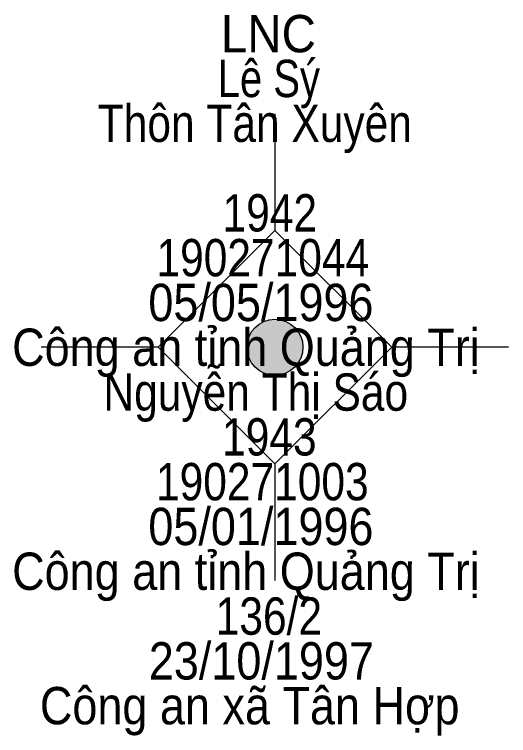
# Model space of a CAD drawing. Header units: metres. Extents: x 550999 to 552168, y 1840994 to 1841978.
# Drawn here: x 551570.26 to 551575.55, y 1841239.3 to 1841247.03 of the extents above; entities that cross this region are included whole.
import ezdxf
from ezdxf.enums import TextEntityAlignment as Align

# ---------------------------------------------------------------- set-up
doc = ezdxf.new("R2010")
doc.units = ezdxf.units.M
doc.header["$LTSCALE"] = 0.16
doc.layers.add('11', color=7, linetype='Continuous', lineweight=13)
doc.layers.add('15', color=7, linetype='Continuous')

msp = doc.modelspace()

# ---------------------------------------------------------------- hatches: boundary and pattern name
at = {"layer": '11'}
msp.add_hatch(color=256, dxfattribs=at).paths.add_polyline_path([(551573.3495, 1841243.46, 1), (551572.7495, 1841243.46, 1)])

# ---------------------------------------------------------------- linework, layer by layer
for p, q in [((551573.05, 1841245.96), (551573.05, 1841244.71)), ((551571.8, 1841243.46), (551570.55, 1841243.46)), ((551575.55, 1841243.46), (551574.3, 1841243.46)), ((551573.05, 1841242.21), (551573.05, 1841240.96))]:
    msp.add_line(p, q, dxfattribs=at)
msp.add_lwpolyline([(551573.05, 1841244.71), (551571.8, 1841243.46), (551573.05, 1841242.21), (551574.3, 1841243.46)], close=True, dxfattribs=at)
msp.add_circle((551573.0495, 1841243.46), 0.3, dxfattribs=at)

# ---------------------------------------------------------------- texts
at = {"layer": '15'}
for s, width, p in [('LNC', 0.95, (551572.98, 1841246.62)), ('Lê Sý', 0.8, (551572.985, 1841246.14)), ('Thôn Tân Xuyên', 0.85, (551572.835, 1841245.66)), ('1942', 0.85, (551572.995, 1841244.7)), ('190271044', 0.85, (551572.92, 1841244.22)), ('05/05/1996', 0.9, (551572.9, 1841243.74)), ('Công an tỉnh Quảng Trị', 0.9, (551572.74, 1841243.26)), ('Nguyễn Thị Sáo', 0.85, (551572.845, 1841242.78)), ('1943', 0.85, (551572.99, 1841242.3)), ('190271003', 0.85, (551572.915, 1841241.82)), ('05/01/1996', 0.9, (551572.9, 1841241.34)), ('Công an tỉnh Quảng Trị', 0.9, (551572.74, 1841240.86)), ('136/2', 0.85, (551572.985, 1841240.38)), ('23/10/1997', 0.9, (551572.905, 1841239.9)), ('Công an xã Tân Hợp', 0.9, (551572.78, 1841239.42))]:
    msp.add_text(s, height=0.4, dxfattribs=dict(at, width=width)).set_placement(p, align=Align.CENTER)

doc.saveas('drawing.dxf')
